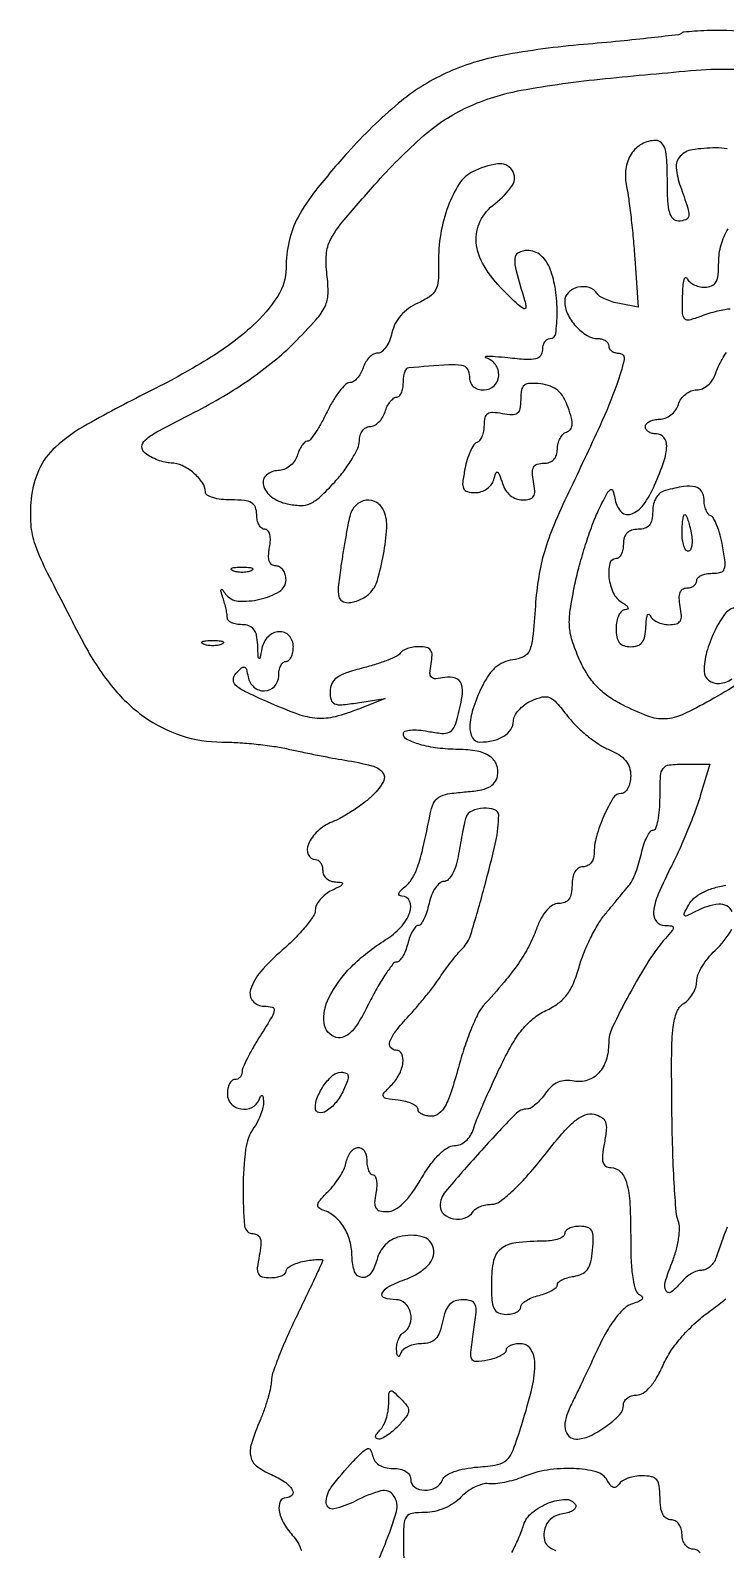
# Model space of a CAD drawing. Extents: x 0 to 525, y 1 to 407.
# Drawn here: x 0.1 to 94.9, y 199.9 to 407 of the extents above; entities that cross this region are included whole.
import ezdxf

# ---------------------------------------------------------------- set-up
doc = ezdxf.new("R2010")
doc.units = 0

msp = doc.modelspace()

# ---------------------------------------------------------------- linework, layer by layer
for points in [[(100.330912, 406.346526, 0.054715), (94.377217, 407, 0.007566), (92.414322, 406.970296, 0.011144), (90.692578, 406.879735, 0.006631), (89.263677, 406.753525, 0.170436), (88.916667, 406.590588, -0.166346), (88.531711, 406.406083, -0.001133), (84.827803, 405.978237, -0.004254), (80.564032, 405.532215, -0.002688), (75.582237, 405.080906, 0.024436), (64.523482, 403.591996, 0.061659), (56.792291, 401.150763, 0.067865), (50.329637, 397.058002, 0.0349), (43.43691, 390.376547, 0.013795), (39.080109, 385.241623, 0.046306), (36.652773, 381.564603, 0.066179), (35.418656, 378.27348, 0.056708), (35, 374.594037, -0.144705), (33.867767, 370.763741, -0.064548), (30.431929, 366.715454, -0.046598), (24.770288, 362.45592, -0.021603), (16.724549, 357.969433, 0.010366), (7.927526, 353.319939, 0.056821), (3.562274, 350.2005, 0.103512), (1.301669, 347.103439, 0.082296), (0.235011, 343.094003, 0.041579), (0.191631, 339.673695, 0.06997), (0.789438, 336.870913, 0.030467), (2.448847, 333.060963, 0.002561), (7.375725, 323.523086, 0.048243), (11.179444, 317.696309, 0.068761), (15.658103, 313.45031, 0.076379), (20.723879, 310.883635, 0.079292), (26.260842, 310, -0.015835), (28.424297, 309.931466, -0.010252), (30.92028, 309.721716, -0.010309), (33.352759, 309.416166, -0.019162), (35.30718, 309.052652, 0.00415), (37.167586, 308.648501, 0.0028), (39.296484, 308.216923, 0.002821), (41.360047, 307.822687, 0.005606), (43, 307.537938, -0.020431), (46.707644, 306.780331, -0.160944), (48.173903, 305.857855, -0.312213), (48.279059, 304.621246, -0.067016), (46.896126, 302.818036, -0.031529), (45.743712, 301.807947, -0.018456), (44.249175, 300.741587, -0.018412), (42.66881, 299.781327, -0.029623), (41.25, 299.096044, 0.089745), (39.323831, 297.862148, 0.101919), (38.053554, 296.078731, 0.200312), (38.024711, 294.664224, 0.308184), (39, 294, -0.148195), (39.381354, 293.884432, -0.098894), (39.70625, 293.559375, -0.082425), (39.925306, 293.073457, -0.064853), (40, 292.5, 0.114527), (40.134034, 291.92251, 0.096341), (40.514063, 291.420744, 0.089774), (41.081642, 291.07164, 0.083621), (41.75, 290.93232, -0.025928), (42.584191, 290.856619, -0.494729), (42.694246, 290.659685, -0.171268), (42.426756, 290.371677, -0.008425), (41.25, 289.779505, 0.052633), (40.38841, 289.245862, 0.052589), (39.656961, 288.543956, 0.057577), (39.155274, 287.787983, 0.116117), (38.986464, 287.097186, -0.148134), (38.72271, 286.252339, -0.022894), (37.659006, 284.831144, -0.02385), (36.205341, 283.226215, -0.018711), (34.486464, 281.625859, 0.034762), (31.561705, 278.722154, 0.101803), (30.165634, 276.264566, 0.260249), (30.473157, 274.711677, 0.219971), (32.012545, 274, -0.060566), (33.10095, 273.867675, -0.380346), (33.392364, 273.443475, -0.10474), (33.094525, 272.584285, -0.005173), (31.512545, 270.019872, 0.010665), (30.550367, 268.421133, 0.013697), (29.73806, 266.909319, 0.011539), (29.12836, 265.622841, 0.10526), (29, 265.019872, -0.097046), (28.923731, 264.63062, -0.097454), (28.70625, 264.299587, -0.0984), (28.381609, 264.077932, -0.101067), (28, 264, 0.191087), (27.618118, 263.848523, 0.088204), (27.29375, 263.4125, 0.068025), (27.073693, 262.765418, 0.048028), (27, 262, 0.193861), (27.523, 260.701792, 0.159749), (28.851396, 259.996597, 0.156308), (30.361533, 260.20771, 0.186691), (31.337719, 261.25, -0.025147), (31.572916, 261.75772, -0.402525), (31.736762, 261.81226, -0.257693), (31.864849, 261.633737, -0.01658), (31.921053, 260.972506, -0.070782), (31.855864, 260.247634, -0.030325), (31.575665, 259.31429, -0.02925), (31.151276, 258.339892, -0.034089), (30.634401, 257.472506, 0.120885), (29.495987, 254.492858, 0.029318), (29.147201, 249.193978, 0.024147), (29.358185, 244.072797, 0.388248), (30.531518, 243, -0.148429), (31.147354, 242.813066, -0.180689), (31.497196, 242.327013, -0.09295), (31.569101, 241.440994, -0.023256), (31.35, 240, 0.02102), (31.089004, 238.333623, 0.14695), (31.233554, 237.532353, 0.223568), (31.759587, 237.123588, 0.055231), (32.875, 237, 0.039677), (33.688677, 237.06467, 0.05891), (34.375781, 237.259505, 0.077476), (34.843402, 237.545329, 0.220345), (35, 237.883423, -0.21734), (35.170003, 238.256048, -0.054081), (35.734375, 238.647725, -0.045349), (36.542685, 238.997121, -0.032131), (37.5, 239.244751, -0.012149), (38.458708, 239.403981, -0.02079), (39.265625, 239.483897, -0.016565), (39.889879, 239.498892, -0.411548), (40, 239.387762, -0.108575), (39.9455, 239.139741, -0.000667), (38.971875, 237.038675, -0.002701), (37.841616, 234.642044, -0.001713), (36.5, 231.861146, 0.008627), (35.159695, 228.981908, 0.010977), (34.028125, 226.27892, 0.009091), (33.176564, 223.991153, 0.08474), (33, 222.956836, -0.05402), (32.903188, 222.063372, -0.014953), (32.559375, 220.692757, -0.014917), (32.074179, 219.154327, -0.01511), (31.5, 217.654243, 0.020779), (30.285331, 214.369813, 0.128253), (30.182593, 212.586979, 0.186792), (30.982259, 211.330774, 0.054522), (33, 210.160294, -0.041839), (34.813959, 209.168504, -0.106043), (35.860207, 208.101386, -0.330978), (35.805038, 207.367506, -0.21746), (35, 207, 0.297289), (34.219909, 206.491207, 0.146495), (34.067111, 205.265311, 0.085345), (34.663802, 203.563331, 0.060712), (35.855029, 201.925233, -0.054697), (36.599529, 200.926835, -0.057705), (37.094005, 199.808082, -0.059194)], [(95.145329, 390.859442, 0.042667), (93.589485, 390.984687, 0.038389), (90.383118, 390.722155, 0.16928), (88.738205, 389.836699, 0.212204), (88.211127, 388.264093, 0.063125), (88.779361, 385.733622, -0.007753), (89.758513, 382.888632, -0.094003), (89.905896, 381.748077, -0.28886), (89.512334, 381.198382, -0.097059), (88.5, 381, -0.211442), (87.784456, 381.316753, -0.118311), (87.318182, 382.166667, -0.054498), (87.066617, 383.752068, -0.01212), (87, 386.5, 0.011674), (86.934259, 389.315378, 0.057966), (86.678571, 390.875, 0.131183), (86.190367, 391.690974, 0.195107), (85.428571, 392, 0.12643), (83.510816, 391.507199, 0.126333), (82.067575, 390.150805, 0.11115), (81.336896, 388.109152, 0.082246), (81.43751, 385.705357, -0.017593), (81.725712, 384.034153, -0.005433), (82.04354, 381.499123, -0.005426), (82.33763, 378.654159, -0.005936), (82.560226, 375.887402), (83.013289, 369.274803), (80.491867, 369.756804, -0.027128), (79.486748, 370.006105, -0.030229), (78.551242, 370.355892, -0.031639), (77.800969, 370.747928, -0.118668), (77.426205, 371.119402, 0.184003), (76.347564, 371.944999, 0.131204), (74.811915, 371.988675, 0.136578), (73.501904, 371.266262, 0.201503), (73, 370.071429, 0.11259), (73.386613, 368.376283, 0.071402), (74.520407, 366.686702, 0.073194), (76.043398, 365.426967, 0.137086), (77.571429, 365, -0.068255), (78.117465, 364.925111, -0.084734), (78.580357, 364.70625, -0.099788), (78.889883, 364.381339, -0.141492), (79, 364, 0.140106), (79.108995, 363.618662, 0.09994), (79.415354, 363.29375, 0.08521), (79.873538, 363.07493, 0.068994), (80.413971, 363, -0.479729), (81.097017, 362.148737, -0.032356), (80.098238, 358.71536, -0.020487), (77.817386, 353.146744, -0.004884), (73.557072, 344.085093, 0.012818), (71.507597, 339.539938, 0.028015), (70.226899, 335.941937, 0.031782), (69.453276, 332.521035, 0.022106), (69, 328.585093, -0.006759), (68.629599, 324.184448, -0.074798), (68.199299, 322.476526, -0.183371), (67.39697, 321.630402, -0.083581), (65.910944, 321.199108, 0.075074), (64.636503, 320.852476, 0.078164), (63.540729, 320.147891, 0.06527), (62.568994, 319.024165, 0.03443), (61.660944, 317.415181, 0.032028), (60.484033, 314.476561, 0.071164), (60.065559, 312.107134, 0.132168), (60.419196, 310.597409, 0.276191), (61.418213, 310, 0.056099), (63.228778, 310.203782, 0.083351), (64.701049, 310.809787, 0.10507), (65.659952, 311.732499, 0.148709), (66.007802, 312.856989, -0.122775), (66.188957, 313.569197, -0.057974), (66.735259, 314.352132, -0.05239), (67.532652, 315.08179, -0.050593), (68.473296, 315.639631, -0.049244), (69.930598, 316.148223, -0.161522), (70.933585, 316.064878, -0.111663), (71.905781, 315.362582, -0.017801), (73.404616, 313.536167, 0.034275), (74.575472, 312.201544, 0.024577), (76.050749, 310.873299, 0.024959), (77.588381, 309.742861, 0.047872), (78.939122, 309.025216, -0.038488), (80.361021, 308.303591, -0.081661), (81.295049, 307.501526, -0.098173), (81.819164, 306.548006, -0.076868), (82, 305.37868, -0.052649), (81.903904, 304.468604, -0.072496), (81.618386, 303.698737, -0.092397), (81.196669, 303.181641, -0.177421), (80.700888, 303, 0.261015), (79.631683, 302.401037, 0.032769), (78.350393, 299.963804, 0.037186), (77.33145, 297.12092, 0.067557), (77, 294.679002, -0.088108), (76.886149, 294.037931, -0.094688), (76.559375, 293.493207, -0.100037), (76.072229, 293.12881, -0.11116), (75.5, 293, 0.140575), (74.88002, 292.822179, 0.118484), (74.4, 292.333333, 0.088208), (74.09863, 291.543379, 0.04716), (74, 290.5, -0.045356), (73.896802, 289.364695, -0.111076), (73.570089, 288.597394, -0.14206), (73.00707, 288.156108, -0.095928), (72.200888, 288, 0.134983), (71.356874, 287.767916, 0.078458), (70.543002, 287.091694, 0.059968), (69.793178, 285.99832, 0.033602), (69.143637, 284.520675, -0.034452), (68.098506, 282.154025, -0.03006), (66.695023, 279.838118, -0.02373), (64.726053, 277.260854, -0.010544), (61.902263, 274.04728, 0.074164), (61.173144, 272.967587, 0.015314), (60.244911, 270.862358, 0.015786), (59.310506, 268.326811, 0.01429), (58.503843, 265.652263, -0.011372), (57.516539, 262.308342, -0.048101), (56.692514, 260.391316, -0.093034), (55.84714, 259.362074, -0.176199), (54.851579, 259, -0.048448), (54.142982, 259.068822, -0.068448), (53.543901, 259.274238, -0.088632), (53.140363, 259.577087, -0.189777), (53, 259.933578, 0.230105), (52.814903, 260.314482, 0.057826), (52.209974, 260.685866, 0.047169), (51.340536, 260.994207, 0.032367), (50.310548, 261.183578, -0.01141), (48.658761, 261.416238, -0.240321), (48.27047, 261.702001, -0.305627), (48.326178, 262.132901, -0.016711), (49.310548, 263.178571, 0.073616), (50.406335, 264.645236, 0.088394), (50.944732, 266.278848, 0.141846), (50.772991, 267.499502, 0.295476), (50, 268, -0.241412), (49.268739, 268.374921, -0.250373), (49.161705, 269.177277, -0.078695), (49.96645, 270.598877, -0.018544), (51.75, 272.677025, 0.009734), (52.912734, 273.984486, 0.007476), (54.132812, 275.455388, 0.007567), (55.232918, 276.865937, 0.017774), (56, 277.959515, -0.013348), (56.689646, 278.961442, -0.00909), (57.524441, 280.064779, -0.009165), (58.36933, 281.100592, -0.018163), (59.083204, 281.884176, 0.120903), (60.202256, 283.774264, 0.007324), (62.030608, 290.149903, 0.010536), (63.603661, 296.480327, 0.055679), (64, 300.028421, 0.324547), (63.452722, 300.782755, 0.094769), (61.944566, 300.974616, 0.082517), (60.324401, 300.600222, 0.222595), (59.546528, 299.75, 0.021375), (59.357476, 299.039896, 0.004345), (59.087522, 297.765625, 0.004573), (58.799868, 296.27735, 0.004273), (58.5326, 294.75, -0.030045), (58.187644, 293.241163, -0.051246), (57.699815, 292.044998, -0.06782), (57.130224, 291.255643, -0.20539), (56.534142, 291, 0.181084), (55.959474, 290.784817, 0.064686), (55.36933, 290.11875, 0.053725), (54.853498, 289.148147, 0.041259), (54.5, 288, -0.024263), (54.188468, 286.850787, -0.03568), (53.796079, 285.88125, -0.039028), (53.384319, 285.184751, -0.244416), (53.028953, 285, 0.219256), (52.674403, 284.836674, 0.046275), (52.271065, 284.265625, 0.040458), (51.888994, 283.457399, 0.028712), (51.589356, 282.5, -0.032014), (51.282825, 281.542774, -0.044024), (50.880383, 280.734375, -0.051502), (50.447899, 280.168778, -0.206636), (50.056944, 280, 0.234364), (49.579991, 279.763446, 0.014072), (48.619228, 278.422831, 0.01871), (47.540728, 276.688226, 0.012535), (46.433376, 274.630916, -0.01379), (44.985991, 271.957976, -0.057324), (43.895111, 270.487882, -0.110089), (42.904616, 269.812303, -0.160115), (41.85738, 269.747547, -0.313239), (40.195215, 271.689582, -0.142752), (40.833334, 275.141393, -0.081032), (43.907693, 279.374837, -0.056915), (48.542224, 283.026096, 0.068485), (50.618319, 284.740729, 0.095555), (51.880591, 286.784948, 0.191967), (51.855269, 288.30331, 0.302447), (50.80887, 289, -0.145549), (50.463764, 289.102634, -0.334386), (50.376776, 289.342975, -0.122961), (50.612365, 289.733492, -0.028132), (51.19298, 290.25, 0.088711), (52.175363, 291.363199, 0.052588), (52.933249, 292.968815, 0.028445), (53.669073, 295.536799, 0.005691), (54.666417, 300.197673, -0.055124), (55.132811, 301.655882, -0.146315), (55.838861, 302.476885, -0.10405), (57.042474, 302.93352, -0.020574), (59.347193, 303.197673, 0.022144), (61.377359, 303.436818, 0.0728), (62.660392, 303.8434, 0.11635), (63.433214, 304.473331, 0.117436), (63.839766, 305.380173, 0.137167), (63.710245, 306.900647, 0.155654), (62.808733, 308.046912, 0.10467), (61.068089, 308.756203, 0.042202), (58.5, 308.998342, -0.027062), (55.659542, 309.179713, -0.040767), (53.22914, 309.670775, -0.048115), (51.490981, 310.359, -0.281509), (51, 311.161944, -0.323719), (51.228205, 311.477481, -0.057571), (51.985058, 311.633652, -0.043341), (53.069609, 311.635651, -0.02517), (54.361081, 311.460084, 0.021741), (56.258957, 311.188814, 0.126314), (57.249963, 311.34143, 0.176077), (57.872773, 311.924763, 0.052027), (58.347426, 313.164771, 0.02256), (59.014189, 316.196196, 0.115776), (58.913126, 317.903206, 0.248656), (58.127019, 318.702485, 0.124427), (56.671446, 318.788023, -0.031294), (55.412111, 318.628099, -0.215534), (54.842892, 318.842892, -0.215534), (54.628099, 319.412111, -0.031294), (54.788023, 320.671446, 0.039201), (54.918154, 321.844076, 0.160817), (54.718503, 322.521158, 0.187157), (54.178647, 322.886636, 0.05633), (53.175594, 323, 0.039102), (52.34826, 322.9352, 0.042286), (51.563224, 322.74238, 0.046404), (50.927776, 322.460041, 0.127272), (50.576015, 322.122995, -0.144088), (50.126757, 321.720124, -0.01647), (48.866346, 321.169501, -0.0188), (47.286458, 320.608251, -0.014269), (45.516998, 320.108597, 0.018851), (43.225582, 319.43883, 0.074973), (41.924139, 318.774898, 0.127487), (41.24418, 317.960688, 0.110998), (41, 316.874311, 0.068075), (41.152799, 315.757232, 0.232799), (41.627748, 315.225798, 0.120801), (42.589514, 315.086753, 0.014254), (44.75, 315.359028), (48.5, 315.940638), (45, 314.546397, -0.030036), (41.687474, 313.452211, -0.083391), (39.253808, 313.226248, -0.069376), (36.630274, 313.791865, -0.01638), (32.464236, 315.473397, -0.008868), (29.40492, 316.891763, -0.071942), (28.12914, 317.756159, -0.228587), (27.820626, 318.523642, -0.17095), (28.185723, 319.373248, -0.022385), (28.934754, 320.116527, -0.260356), (29.322529, 320.20625, -0.263562), (29.599003, 319.923043, -0.022835), (29.819551, 318.899851, 0.174477), (30.60452, 317.503449, 0.186405), (32.075494, 316.97544, 0.200719), (33.439195, 317.584636, 0.190894), (34, 319, -0.048028), (34.073693, 319.765418, -0.068025), (34.29375, 320.4125, -0.088204), (34.618118, 320.848523, -0.191087), (35, 321, 0.191087), (35.381882, 321.151477, 0.088204), (35.70625, 321.5875, 0.068025), (35.926307, 322.234582, 0.048028), (36, 323, 0.185739), (35.427422, 324.488173, 0.227392), (34.063255, 325.047373, 0.186534), (32.548328, 324.358124, 0.147227), (31.705733, 322.75, -0.00362), (31.441828, 321.431321, -0.574721), (31.325405, 321.392379, -0.200802), (31.224735, 321.598669, -0.002047), (31.136182, 323.25, 0.039109), (30.967472, 324.564381, 0.11414), (30.586048, 325.389227, 0.146811), (29.948261, 325.843422, 0.082006), (29, 326, -0.043961), (28.234387, 326.067444, -0.063754), (27.5875, 326.269725, -0.083526), (27.149844, 326.56726, -0.20455), (27, 326.918213, 0.040937), (26.961096, 327.392584, 0.012298), (26.825415, 328.104788, 0.012238), (26.63318, 328.899546, 0.012987), (26.405668, 329.668213, -0.00668), (26.126578, 330.569223, -0.227449), (26.161342, 330.784272, -0.503566), (26.299789, 330.788461, -0.011514), (26.759623, 330.177289, 0.224016), (28.483, 329.217723, 0.074592), (31.436928, 329.459355, 0.077158), (34.108746, 330.540596, 0.263947), (35, 332.111291, 0.07038), (34.89789, 332.833113, 0.08608), (34.60011, 333.445192, 0.100187), (34.157799, 333.854412, 0.13757), (33.638672, 334, -0.150112), (33.082006, 334.170978, -0.160129), (32.734464, 334.621346, -0.097718), (32.622182, 335.391041, -0.034745), (32.755249, 336.5, 0.037491), (32.869548, 337.498847, 0.072403), (32.784949, 338.297256, 0.112088), (32.522036, 338.810555, 0.222095), (32.116577, 339, -0.174075), (31.690513, 339.15297, -0.093324), (31.327995, 339.5875, -0.07361), (31.082676, 340.234865, -0.05387), (31, 341, 0.087745), (30.822713, 342.002462, 0.177212), (30.3125, 342.607143, 0.10769), (29.32428, 342.917816, 0.022514), (27.5, 343, -0.028993), (26.159021, 343.077823, -0.045312), (25.028125, 343.314732, -0.056917), (24.237924, 343.658908, -0.267711), (24, 344.071429, 0.151087), (23.605939, 345.34575, 0.067234), (22.415986, 346.664573, 0.065035), (20.850515, 347.673667, 0.106707), (19.321429, 348.031803, -0.055348), (18.499812, 348.137583, -0.030557), (17.531461, 348.436831, -0.030086), (16.575351, 348.864915, -0.042163), (15.785674, 349.365961, -0.235444), (15.34726, 350.253836, -0.222286), (15.780042, 351.170111, -0.050898), (17.649444, 352.422763, -0.004846), (22.534418, 354.959488, 0.01709), (26.412751, 357.095617, 0.01761), (30.096596, 359.471628, 0.01855), (33.384293, 361.945892, 0.027261), (36.062363, 364.37533, 0.010018), (39.127944, 367.603985, 0.072521), (40.324575, 369.37325, 0.109285), (40.733306, 371.101941, 0.035482), (40.584241, 373.739123, -0.048825), (40.502652, 376.473781, -0.105556), (41.07753, 378.487541, -0.053197), (42.676821, 380.851985, -0.005534), (47.065151, 385.936203, -0.031288), (53.787696, 392.654828, -0.072787), (59.742258, 396.532555, -0.063656), (67.044269, 398.82958, -0.019597), (78.5, 400.425761, -0.00337), (90.93369, 401.579349, -0.031454), (96.313512, 401.702504, -0.063602)], [(95.5651, 369, 0.044859), (94.840639, 368.934871, 0.014958), (93.798203, 368.713521, 0.014753), (92.652432, 368.398084, 0.016294), (91.5651, 368.024751, -0.026013), (89.982674, 367.515575, -0.28081), (89.365153, 367.698659, -0.180142), (89.080057, 368.41538, -0.01083), (89.078947, 370.774751, -0.013051), (89.142982, 372.127855, -0.039534), (89.282867, 373.038521, -0.186475), (89.467719, 373.308626, -0.479727), (89.662281, 373.25, 0.113869), (89.996792, 372.771682, 0.064373), (90.581524, 372.367188, 0.059088), (91.312853, 372.09311, 0.060204), (92.083333, 372, 0.095873), (93.02511, 372.182256, 0.171329), (93.610243, 372.697205, 0.104039), (93.916799, 373.679807, 0.023775), (94, 375.428571, -0.069224), (94.326182, 377.77326, -0.069669), (95.279804, 379.934352, -0.08064)], [(100.815331, 320.490434, -0.011326), (92.82193, 315.675444, -0.021928), (89.095835, 313.756104, -0.095441), (86.695874, 313.164965, -0.103212), (84.344175, 313.531214, -0.027895), (80.875934, 315.063294, -0.036304), (78.905284, 316.256165, -0.049532), (77.339769, 317.617862, -0.049375), (76.069057, 319.264447, -0.035758), (74.983834, 321.313294, -0.025414), (74.012817, 323.855929, -0.064193), (73.647739, 325.798453, -0.053039), (73.753403, 327.979204, -0.013177), (74.396799, 331.5, -0.014486), (75.019799, 334.089849, -0.010757), (75.851522, 336.9125, -0.010893), (76.752423, 339.543976, -0.02404), (77.578737, 341.5, -0.006127), (78.700215, 343.763382, -0.109303), (79.21469, 344.386699, -0.51346), (79.568172, 344.282874, -0.048867), (79.819551, 343.25, 0.142497), (80.622803, 341.471242, 0.302686), (82.012249, 341.078157, 0.158604), (83.729762, 342.321819, 0.055222), (85.2641, 345.00686, 0.018748), (86.529521, 348.256578, 0.07517), (86.91832, 350.348288, 0.181746), (86.5243, 351.514407, 0.225033), (85.5, 352, -0.064853), (84.926543, 352.074694, -0.082425), (84.440625, 352.29375, -0.098894), (84.115568, 352.618646, -0.148195), (84, 353, -0.185742), (84.146891, 353.381774, -0.089917), (84.567705, 353.70625, -0.069758), (85.193065, 353.926202, -0.04977), (85.932612, 354, 0.094537), (86.718828, 354.149993, 0.071315), (87.483985, 354.5875, 0.069591), (88.112489, 355.235622, 0.081113), (88.5, 356, -0.078429), (88.882412, 356.764401, -0.069022), (89.49622, 357.4125, -0.071471), (90.239535, 357.850061, -0.097644), (91, 358, 0.104424), (91.773183, 358.163258, 0.073532), (92.527071, 358.639052, 0.068781), (93.156162, 359.351043, 0.069859), (93.564544, 360.20336, -0.032051), (93.93209, 361.147025, -0.022315), (94.460308, 362.161354, -0.022588), (95.057169, 363.092733, -0.042607)], [(96.17529, 328.335588, 0.174115), (94.810568, 327.400824, 0.044044), (93.412211, 325.054405, 0.04424), (92.352052, 322.246252, 0.068247), (92, 319.679002, 0.235889), (92.623992, 318.429962, 0.179961), (94.111036, 317.989337, 0.144891), (95.775074, 318.607765, 0.169448)], [(47.262194, 197.586932, -0.006109), (48.5, 200.654243, 0.031083), (50.04598, 205.114801, 0.222283), (49.678687, 207.30749, 0.319869), (47.952051, 207.934255, 0.051951), (44.436007, 206.551178, -0.063761), (41.530757, 205.486632, -0.465869), (40.497367, 206.269071, -0.17701), (41.165261, 208.431206, -0.026335), (44.160657, 211.968369, -0.010573), (45.496605, 213.32842, -0.125118), (46.132081, 213.695864, -0.356439), (46.538261, 213.51957, -0.071685), (46.815721, 212.718369, 0.109203), (47.12194, 212.009552, 0.097355), (47.709039, 211.461122, 0.083261), (48.545776, 211.11608, 0.056305), (49.573324, 211, -0.049897), (50.576194, 210.899671, -0.088788), (51.345554, 210.595468, -0.116704), (51.825759, 210.114683, -0.138994), (52, 209.5, 0.246713), (52.543012, 208.466489, 0.148426), (53.894802, 208.03561, 0.126305), (55.423569, 208.405536, 0.180858), (56.338541, 209.439841, -0.163523), (56.841706, 210.048765, -0.052103), (57.913873, 210.569229, -0.042458), (59.387939, 210.966022, -0.026418), (61.165414, 211.189841, 0.025681), (63.855499, 211.524546, 0.149791), (65.111575, 212.166555, 0.113107), (65.968611, 213.487132, 0.011869), (67.158791, 217, 0.016841), (68.564225, 222.093014, 0.062584), (68.930814, 225.394945, 0.141135), (68.364899, 227.258313, 0.254151), (67, 228, 0.042239), (66.234305, 227.9352, 0.06185), (65.5875, 227.740495, 0.081239), (65.14896, 227.45439, 0.21069), (65, 227.116577, -0.219415), (64.82798, 226.743452, -0.053218), (64.253384, 226.349935, -0.044759), (63.431629, 225.997945, -0.031599), (62.458328, 225.747283, -0.036255), (60.920231, 225.567427, -0.2991), (60.344154, 225.910661, -0.143299), (60.193437, 226.801821, -0.007932), (60.571871, 229.630706, 0.010481), (60.908061, 232.245126, 0.10898), (60.789616, 233.315817, 0.243696), (60.252886, 233.831541, 0.071966), (59.088544, 234, 0.082831), (58.05311, 233.827283, 0.125746), (57.294043, 233.329153, 0.098504), (56.747915, 232.425251, 0.037448), (56.35, 231, -0.036998), (55.942554, 229.535524, -0.105816), (55.387573, 228.642727, -0.130617), (54.593606, 228.16245, -0.071184), (53.458333, 228, 0.050623), (52.544344, 227.907225, 0.054576), (51.69168, 227.632813, 0.06131), (51.022178, 227.228874, 0.131228), (50.662281, 226.75, -0.043159), (50.445828, 226.323664, -0.441201), (50.272383, 226.291436, -0.202031), (50.136518, 226.526115, -0.019863), (50.078947, 227.190983, -0.055139), (50.123, 227.883646, -0.051513), (50.316941, 228.566787, -0.055294), (50.622719, 229.140022, -0.104558), (51, 229.5, 0.172127), (51.903824, 230.626156, 0.139409), (51.994745, 232.182221, 0.14748), (51.25932, 233.492312, 0.193987), (50, 234, -0.075894), (48.40991, 234.242754, -0.467817), (48.133797, 234.909424, -0.159844), (49.097371, 235.846217, -0.026838), (51.5, 236.86384, 0.106694), (54.356185, 238.652771, 0.249739), (55.10002, 240.981385, 0.295882), (53.585929, 242.588426, 0.122032), (50.458394, 242.578914, 0.070156), (49.421253, 242.15745, 0.066663), (48.520864, 241.459811, 0.06615), (47.830088, 240.544247, 0.067188), (47.406822, 239.48477, -0.08556), (46.569881, 237.593427, -0.276309), (45.378426, 237.026216, -0.287986), (44.357669, 237.81133, -0.088821), (44, 239.80887, 0.06518), (43.717688, 241.965301, 0.073128), (42.890942, 243.886649, 0.079775), (41.624957, 245.354905, 0.103099), (40.0625, 246.197466, -0.109526), (39.478833, 246.521854, -0.282361), (39.344286, 246.96471, -0.116107), (39.689535, 247.617291, -0.016902), (40.721687, 248.721687, 0.029593), (41.549297, 249.653525, 0.025803), (42.302586, 250.718869, 0.026654), (42.883105, 251.755297, 0.066544), (43.159187, 252.576321, -0.09656), (43.758603, 254.059733, -0.207305), (44.766848, 254.728162, -0.306527), (45.640234, 254.339959, -0.140329), (46, 253.083333, 0.039451), (46.063041, 252.2856, 0.058645), (46.253015, 251.611979, 0.077124), (46.531663, 251.153366, 0.221225), (46.861328, 251, -0.285831), (47.156008, 250.816555, -0.076393), (47.329256, 250.265625, -0.053628), (47.365641, 249.458177, -0.031701), (47.244751, 248.5, 0.032947), (47.085841, 247.214717, 0.153771), (47.266805, 246.500067, 0.197363), (47.791294, 246.119322, 0.059621), (48.788401, 246, 0.131685), (49.834054, 246.280253, 0.061162), (50.964906, 247.132634, 0.045633), (52.170535, 248.530975, 0.022562), (53.447132, 250.5, -0.023512), (54.676047, 252.387615, -0.041107), (55.886205, 253.806158, -0.051709), (57.012498, 254.715107, -0.144923), (57.974766, 255, 0.101947), (58.770257, 255.1639, 0.077957), (59.523859, 255.638457, 0.072203), (60.14473, 256.362176, 0.067195), (60.552669, 257.25, -0.023032), (60.996052, 258.493216, -0.00468), (61.903036, 260.650487, -0.004925), (63.006742, 263.140678, -0.004598), (64.184314, 265.66655, -0.017782), (65.762012, 268.689617, -0.040722), (67.207713, 270.812055, -0.052591), (68.707541, 272.314736, -0.05962), (70.429532, 273.399537, 0.045768), (72.107061, 274.392682, 0.073451), (73.295657, 275.551347, 0.065438), (74.185518, 277.102569, 0.029293), (74.952607, 279.330728, -0.027857), (75.594922, 281.214002, -0.019309), (76.518634, 283.265874, -0.019528), (77.562447, 285.173532, -0.037469), (78.567684, 286.597741, -0.000187), (79.550125, 287.788341, -0.000193), (80.523202, 288.965774, -0.000186), (81.367145, 289.985381, -0.000825), (81.864354, 290.583616, 0.06576), (82.258454, 291.207006, 0.018139), (82.706845, 292.279045, 0.017995), (83.130807, 293.541925, 0.017927), (83.463456, 294.833616, -0.026068), (83.796937, 296.046449, -0.03788), (84.225031, 297.069875, -0.042499), (84.679255, 297.799473, -0.236519), (85.079455, 298, 0.31998), (85.438038, 298.255655, 0.03258), (85.72959, 299.321875, 0.031193), (85.933518, 300.775129, 0.019264), (86, 302.5, -0.012021), (86.069743, 305.400501, -0.150948), (86.439007, 306.419325, -0.207936), (87.273504, 306.889861, -0.025853), (89.402132, 307), (92.804264, 307), (91.495279, 302.650573, -0.016572), (90.80997, 300.619879, -0.00809), (89.809071, 298.075575, -0.008016), (88.681766, 295.460465, -0.011498), (87.593147, 293.183817, 0.015843), (85.766531, 289.276913, 0.073009), (85.126328, 286.869336, 0.198164), (85.498673, 285.560289, 0.229512), (86.654988, 285, -0.027346), (87.580177, 284.949361, -0.366248), (87.797362, 284.720527, -0.188353), (87.665253, 284.315386, -0.00972), (86.755082, 283.25, 0.041595), (84.486579, 280.223991, 0.015863), (81.827989, 275.670062, 0.012156), (79.490696, 271.095882, 0.11249), (79, 268.942425, -0.075308), (78.653568, 266.655359, -0.110332), (77.645232, 264.896057, -0.129201), (76.119967, 263.910638, -0.127054), (74.297039, 263.794047, 0.060214), (73.111021, 263.875536, 0.087734), (72.092216, 263.640531, 0.08546), (71.197003, 263.063911, 0.054316), (70.377862, 262.129086, -0.026846), (69.739181, 261.314079, -0.032446), (69.053487, 260.625419, -0.034233), (68.415916, 260.136447, -0.147509), (67.963475, 260, 0.204098), (66.230543, 259.261876, 0.0079), (61.384308, 254.056293, 0.008617), (56.743568, 248.728979, 0.174692), (56.013318, 246.75, 0.22173), (56.521461, 245.638473, 0.13582), (57.852522, 245.018947, 0.122779), (59.41781, 245.142399, 0.175309), (60.5, 246, -0.110697), (60.874935, 246.383527, -0.050406), (61.501695, 246.70625, -0.046492), (62.260289, 246.925916, -0.047271), (63.042147, 247, 0.159254), (64.128577, 247.355041, 0.028083), (65.808642, 248.735633, 0.025637), (67.796147, 250.7628, 0.014549), (69.99782, 253.402539, -0.010225), (72.619316, 256.601458, -0.042057), (74.399218, 258.361427, -0.07735), (75.791115, 259.198254, -0.162071), (77.037027, 259.280066, -0.072816), (78.047804, 258.851341, -0.173134), (78.554875, 258.226083, -0.110234), (78.675699, 257.215106, -0.021206), (78.411046, 255.377527, 0.018525), (78.156109, 253.672263, 0.091163), (78.224312, 252.706009, 0.192499), (78.59848, 252.195661, 0.140365), (79.28172, 252, -0.205846), (80.594447, 251.435646, -0.123954), (81.438395, 249.93429, -0.055069), (81.884536, 247.087038, -0.011351), (82, 242.001546, 0.012144), (82.07367, 238.9687, 0.029975), (82.314596, 236.756975, 0.038835), (82.694231, 235.245432, 0.217219), (83.25, 234.650635, -0.149814), (83.568475, 234.388358, -0.329131), (83.553117, 234.090277, -0.120049), (83.124971, 233.768542, -0.027521), (82.268905, 233.455614, 0.112013), (81.148846, 232.81651, 0.043961), (79.941151, 231.49735, 0.035333), (78.690099, 229.5995, 0.019816), (77.431999, 227.138312, -0.00146), (76.367398, 224.852345, -0.001611), (75.323423, 222.646178, -0.001496), (74.41999, 220.767297, -0.00823), (73.913094, 219.763569, 0.050891), (73.178578, 217.937396, 0.103007), (73.062321, 216.399095, 0.167648), (73.560572, 215.39864, 0.196607), (74.535183, 215, 0.109388), (76.391425, 215.411019, 0.046071), (78.611144, 216.705322, 0.044933), (80.465625, 218.298582, 0.195228), (81, 219.61501, -0.129614), (81.139256, 220.143184, -0.100691), (81.530968, 220.593159, -0.088784), (82.116931, 220.895765, -0.07504), (82.807552, 221, 0.146378), (83.6915, 221.264448, 0.06642), (84.612991, 222.062975, 0.050209), (85.533922, 223.342678, 0.026993), (86.414548, 225.078532, -0.0448), (87.494485, 227.031823, -0.03196), (89.024576, 229.009478, -0.02984), (90.92226, 230.919907, -0.02653), (93.106996, 232.672337, 0.016229), (94.981082, 234.113185, 0.022245)], [(95.849608, 286.887726, 0.313408), (94.022954, 287.894592, 0.097241), (90.858565, 286.924306, -0.008753), (89.644713, 286.301757, -0.315277), (89.349554, 286.347708, -0.32601), (89.298316, 286.637097, -0.009087), (89.91127, 287.834206, -0.095888), (90.620297, 288.706369, -0.053487), (91.761542, 289.470732, -0.045879), (93.24506, 290.083275, -0.033141), (94.986964, 290.497798, 0.020765)], [(95.151735, 243.897267, 0.012523), (93.648097, 239.75, -0.067262), (93.31905, 239.080987, -0.064872), (92.820833, 238.514062, -0.069938), (92.236192, 238.13052, -0.110687), (91.65383, 238, 0.08512), (91.024018, 237.891999, 0.043726), (90.293079, 237.559375, 0.041783), (89.580433, 237.073948, 0.049186), (89, 236.5, -0.046057), (87.563138, 235.061342, -0.470408), (86.839278, 235.197118, -0.201273), (86.709099, 236.389449, -0.023034), (87.615865, 238.99797, 0.027254), (88.182628, 240.673838, 0.030246), (88.540709, 242.34444, 0.032152), (88.666774, 243.800024, 0.104194), (88.488856, 244.74797, -0.07963), (88.195072, 245.979129, -0.004455), (87.933091, 249.918379, -0.006769), (87.72573, 254.632611, -0.004901), (87.617336, 259.889065, -0.003539), (87.588557, 267.583571, -0.026987), (87.795808, 271.196635, -0.063446), (88.288634, 273.228241, -0.163392), (89.236248, 274.379612, 0.06811), (89.910982, 274.941341, 0.052171), (90.481898, 275.714126, 0.053117), (90.869972, 276.569544, 0.080112), (91, 277.375876, -0.09676), (91.173739, 278.265258, -0.03748), (91.734375, 279.394662, -0.035354), (92.543347, 280.561127, -0.036602), (93.5, 281.58758, 0.078208), (95.787783, 284.491403, 0.247579)], [(91.46671, 199.481146, 0.2514), (90.5, 200, -0.130775), (89.924246, 200.153209, -0.10214), (89.4375, 200.583333, -0.08892), (89.111864, 201.230589, -0.072314), (89, 202, 0.072314), (88.888136, 202.769411, 0.08892), (88.5625, 203.416667, 0.10214), (88.075754, 203.846791, 0.130775), (87.5, 204, -0.152103), (86.851045, 204.202091, -0.12651), (86.375, 204.75, -0.082504), (86.088963, 205.677925, -0.033607), (86, 207, 0.030097), (85.903444, 208.602641, 0.141601), (85.546585, 209.442747, 0.173182), (84.841316, 209.870139, 0.050507), (83.559017, 210, 0.042277), (82.573519, 209.916524, 0.044067), (81.630212, 209.668528, 0.048219), (80.86075, 209.304848, 0.120411), (80.420634, 208.871584, -0.098158), (80.053994, 208.47744, -0.23604), (79.671124, 208.414768, -0.151976), (79.262345, 208.696225, -0.03901), (78.811927, 209.371584, 0.20468), (77.313116, 210.527171, 0.053046), (74.231459, 210.983569, 0.049779), (70.621423, 210.772376, 0.058023), (67.3151, 209.843691, -0.026348), (66.101489, 209.418406, -0.022431), (64.783161, 209.096461, -0.023036), (63.555106, 208.912615, -0.057439), (62.648854, 208.923684, 0.098272), (61.799907, 208.865057, 0.047035), (60.77225, 208.479575, 0.044137), (59.738283, 207.858259, 0.047904), (58.859899, 207.079994, -0.06045), (57.882579, 206.256777, -0.044465), (56.632227, 205.589222, -0.044119), (55.270691, 205.148065, -0.056349), (53.961045, 205, 0.036291), (52.20225, 204.872174, 0.207354), (51.423938, 204.390677, 0.139115), (51.072127, 203.36828, 0.01374), (51, 200.744111, 0.021781), (51.105866, 198.314991, 0.101826)], [(65.790762, 199.545413, 0.013396), (66.238126, 200.423037, 0.009022), (66.703484, 201.44696, 0.009092), (67.118102, 202.454623, 0.017779), (67.404836, 203.274025, -0.148711), (68.558768, 204.974119, -0.075523), (70.812018, 206.289681, -0.084352), (73.120716, 206.780305, -0.27093), (74.455814, 206.071494, -0.2411), (74.486318, 205.692934, -0.1362), (74.1958, 205.321298, -0.081581), (73.591801, 205.011624, -0.042513), (72.764831, 204.821494, 0.070084), (71.798371, 204.542593, 0.085846), (71.019475, 204.018637, 0.088166), (70.476514, 203.276273, 0.078653), (70.195166, 202.362307, 0.089595), (70.23673, 201.24154, 0.156953), (70.699333, 200.44681, 0.096792), (71.731598, 199.829018, 0.021781)]]:
    msp.add_lwpolyline(points, format="xyb")
for points in [[(60.447023, 387.724921, 0.134638), (58.623373, 386.084707, 0.053296), (57.101233, 383.044239, 0.048294), (56.090576, 379.26253, 0.046613), (55.80768, 375.311356, -0.021697), (55.755775, 372.920469, -0.103232), (55.39189, 371.609884, -0.128551), (54.576307, 370.702675, -0.041552), (52.977878, 369.829914, 0.051056), (51.698146, 369.099323, 0.058741), (50.65837, 368.153507, 0.061172), (49.89988, 367.028349, 0.063773), (49.449167, 365.768558, -0.044016), (49.116595, 364.709144, -0.056105), (48.622222, 363.813264, -0.067382), (48.050536, 363.200705, -0.173031), (47.487932, 363, 0.128878), (46.923261, 362.851994, 0.069044), (46.3458, 362.4125, 0.061442), (45.843489, 361.764802, 0.057459), (45.5, 361, -0.050094), (45.169461, 360.234127, -0.056864), (44.704298, 359.58413, -0.065231), (44.181879, 359.138927, -0.142398), (43.682612, 358.988527, 0.197131), (43.109607, 358.746958, 0.031075), (42.286071, 357.808794, 0.03051), (41.407321, 356.516835, 0.022381), (40.589119, 354.988527, -0.014702), (39.800935, 353.460367, -0.021628), (39.012863, 352.17163, -0.01797), (38.302125, 351.192776, -0.230675), (37.906506, 351, 0.191548), (37.566333, 350.864717, 0.050259), (37.175006, 350.4125, 0.043573), (36.799645, 349.76567, 0.03286), (36.5, 349, -0.081113), (36.112489, 348.235622, -0.069591), (35.483985, 347.5875, -0.071315), (34.718828, 347.149993, -0.094537), (33.932612, 347, 0.181746), (32.32805, 346.396831, 0.285488), (31.912424, 345.0314, 0.171892), (33.013373, 343.426134, 0.103613), (35.141361, 342.468952, 0.048302), (36.976497, 342.248277, 0.113618), (38.31993, 342.524969, 0.082527), (39.661496, 343.431143, 0.017602), (41.641361, 345.445147, 0.024039), (42.926915, 346.991445, 0.026531), (44.0134, 348.605521, 0.027259), (44.78424, 350.068586, 0.108018), (45, 351.055651, -0.072023), (45.107587, 351.798667, -0.087071), (45.42083, 352.428847, -0.10042), (45.886297, 352.850139, -0.134669), (46.432612, 353, 0.122947), (47.027698, 353.148573, 0.069989), (47.63086, 353.5875, 0.063046), (48.150468, 354.235286, 0.06077), (48.5, 355, -0.039709), (48.811679, 355.765398, -0.0497), (49.222265, 356.4125, -0.058089), (49.664493, 356.858844, -0.170109), (50.067388, 357, 0.202082), (50.423781, 357.150174, 0.08442), (50.726045, 357.5875, 0.064527), (50.931459, 358.234421, 0.044675), (51, 359, -0.035565), (51.054853, 359.770184, -0.051824), (51.220312, 360.429838, -0.065398), (51.462142, 360.894436, -0.224073), (51.75, 361.059024, -0.002964), (57.192365, 361.454883, -0.053219), (58.939875, 361.385545, -0.220501), (59.702911, 360.885573, -0.140078), (60, 359.845939, 0.085623), (60.134583, 359.065797, 0.121537), (60.520865, 358.480742, 0.115199), (61.15293, 358.122217, 0.07177), (62, 358, 0.192907), (63.379405, 358.552763, 0.19014), (64.006006, 359.909217, 0.170907), (63.562384, 361.442724, 0.165358), (62.25, 362.385413, -0.531524), (62.210754, 362.512941, -0.225781), (62.409375, 362.608428, -0.021923), (63.528621, 362.563835, -0.006346), (65.25, 362.397464, 0.011795), (67.759466, 362.182502, 0.069527), (69.07267, 362.283778, 0.171376), (69.739389, 362.697382, 0.17065), (70, 363.438727, -0.062189), (70.074539, 364.035706, -0.080482), (70.29375, 364.541376, -0.09795), (70.61862, 364.879813, -0.15384), (71, 365, 0.374698), (71.774795, 365.675461, 0.03355), (71.969411, 368.46318, 0.037023), (71.738755, 371.688658, 0.054534), (71.024751, 374.4349, 0.053208), (70.469633, 375.528709, 0.076701), (69.747953, 376.336664, 0.085648), (68.883313, 376.829155, 0.086938), (67.908174, 377, 0.123854), (66.691777, 376.693994, 0.261701), (66.186836, 375.899179, 0.081247), (66.367707, 374.232379, 0.007471), (67.541787, 370.227479, -0.060884), (67.71721, 369.255156, -0.566216), (67.432866, 369.061767, -0.082953), (66.638792, 369.603487, -0.005298), (64.622521, 371.577479, -0.059598), (62.009627, 374.900422, -0.113647), (60.943261, 378.107915, -0.140976), (61.484077, 380.990418, -0.11579), (63.5, 383.402724, 0.084321), (65.862234, 385.89592, 0.310751), (65.836733, 387.953608, 0.283974), (63.839596, 388.803738, 0.078633)], [(67, 356.705094, -0.038445), (66.901185, 355.421859, -0.190947), (66.541773, 354.809924, -0.180831), (65.846762, 354.59143, -0.033933), (64.5, 354.755249, 0.032959), (63.212582, 354.914391, 0.154623), (62.498629, 354.732301, 0.197339), (62.118619, 354.205139, 0.058797), (62, 353.19991, -0.044954), (61.927697, 352.397344, -0.053038), (61.712902, 351.666015, -0.061321), (61.397386, 351.107384, -0.152539), (61.022645, 350.833333, 0.171999), (60.603766, 350.501918, 0.033771), (60.142142, 349.643229, 0.032244), (59.717239, 348.518766, 0.025036), (59.397645, 347.25, 0.017615), (59.099872, 345.421939, 0.134308), (59.221012, 344.567101, 0.232139), (59.726481, 344.135435, 0.062734), (60.801676, 344, 0.079711), (61.620801, 344.131422, 0.072376), (62.387949, 344.514063, 0.075316), (62.987776, 345.081344, 0.100833), (63.320679, 345.75, -0.019478), (63.604707, 346.668491, -0.43158), (63.834577, 346.77034, -0.210027), (64.082394, 346.509068, -0.008544), (64.510634, 345.25, 0.066894), (64.943254, 344.341341, 0.075696), (65.586136, 343.621589, 0.08074), (66.375007, 343.159887, 0.092358), (67.233209, 343, 0.061189), (68.215322, 343.12064, 0.197372), (68.73484, 343.502769, 0.152184), (68.913714, 344.21873, 0.032927), (68.755249, 345.5, -0.032898), (68.600168, 346.753309, -0.141627), (68.765395, 347.478407, -0.196163), (69.252006, 347.870273, -0.072767), (70.138672, 348, 0.083623), (70.915667, 348.130865, 0.117113), (71.507218, 348.507433, 0.114911), (71.873617, 349.116008, 0.078439), (72, 349.916667, -0.060768), (72.093193, 350.680628, -0.062316), (72.367188, 351.392859, -0.068892), (72.771869, 351.948725, -0.121042), (73.25, 352.250513, 0.146973), (73.774581, 352.620266, 0.150009), (74.00328, 353.214901, 0.080609), (73.918112, 354.143063, 0.020906), (73.481595, 355.583846, 0.046209), (72.853549, 356.959286, 0.084871), (72.071926, 357.906266, 0.090489), (71.057502, 358.501923, 0.058852), (69.731595, 358.816422, 0.031235), (68.256159, 358.894507, 0.163545), (67.498705, 358.631844, 0.1872), (67.111044, 357.989018, 0.043164)], [(86.75, 344.310674, 0.105067), (86.037059, 343.953018, 0.087989), (85.477402, 343.31611, 0.077706), (85.120829, 342.449394, 0.058868), (85, 341.426676, -0.047843), (84.89098, 340.289946, -0.125167), (84.543957, 339.553334, -0.146429), (83.927834, 339.140183, -0.075117), (83, 339, 0.072254), (82.126841, 338.873159, 0.124864), (81.5, 338.5, 0.124864), (81.126841, 337.873159, 0.072254), (81, 337, -0.048028), (80.926307, 336.234582, -0.068025), (80.70625, 335.5875, -0.088204), (80.381882, 335.151477, -0.191087), (80, 335, 0.347309), (79.143025, 334.323078, 0.090172), (79.04172, 332.443206, 0.073206), (79.632411, 330.326773, 0.15755), (80.75, 329.080099, -0.02869), (81.35231, 328.681358, -0.121624), (81.624348, 328.349453, -0.368599), (81.566353, 328.132978, -0.145621), (81.25, 328.030409, 0.18845), (80.772478, 327.830284, 0.085855), (80.367188, 327.274558, 0.066898), (80.092168, 326.458973, 0.047945), (80, 325.5, 0.044917), (80.106468, 324.317234, 0.124434), (80.45, 323.5625, 0.149477), (81.064742, 323.142566, 0.07578), (82, 323, 0.080474), (82.95194, 323.154212, 0.151717), (83.578334, 323.603618, 0.117054), (83.939313, 324.424554, 0.038149), (84.078947, 325.75, -0.017437), (84.141588, 326.734045, -0.068218), (84.282867, 327.325, -0.378789), (84.467484, 327.420113, -0.239112), (84.662281, 327.25, 0.119475), (85.004843, 326.771529, 0.063566), (85.615769, 326.367188, 0.05768), (86.384826, 326.093008, 0.05687), (87.19991, 326, 0.058797), (88.205139, 326.118619, 0.197339), (88.732301, 326.498629, 0.154623), (88.914391, 327.212582, 0.032959), (88.755249, 328.5, -0.034745), (88.622182, 329.608959, -0.097718), (88.734464, 330.378654, -0.160129), (89.082006, 330.829022, -0.150112), (89.638672, 331, 0.071794), (90.158898, 331.075086, 0.086936), (90.60011, 331.29375, 0.100391), (90.895073, 331.618659, 0.135066), (91, 332, -0.19961), (91.158865, 332.382082, -0.085299), (91.620192, 332.70625, -0.065305), (92.303147, 332.926463, -0.045404), (93.111291, 333, 0.064209), (94.248218, 333.146607, 0.242905), (94.764796, 333.611763, 0.123461), (94.87435, 334.556291, 0.013253), (94.527728, 336.75, 0.020502), (94.194668, 338.210471, 0.027664), (93.767784, 339.496354, 0.027179), (93.3132, 340.487057, 0.18647), (92.916437, 340.833333, -0.150022), (92.564985, 341.098669, -0.05995), (92.269203, 341.631771, -0.052139), (92.067798, 342.32537, -0.044635), (92, 343.083333, 0.146679), (91.668977, 344.187448, 0.191952), (90.81273, 344.784552, 0.097584), (89.259575, 344.839094, 0.024045)], [(43.680171, 340.75, 0.011789), (43.428236, 339.571217, 0.003539), (43.099857, 337.765625, 0.003545), (42.759964, 335.733582, 0.003839), (42.458219, 333.75, 0.010309), (42.132444, 331.10762, 0.077525), (42.198605, 329.85308, 0.204068), (42.628832, 329.237568, 0.14045), (43.457885, 329, 0.06217), (44.195336, 329.092051, 0.039116), (45.018856, 329.370959, 0.038826), (45.798739, 329.779316, 0.056416), (46.405697, 330.26284, 0.12616), (47.459291, 332.043015, 0.026813), (48.286337, 335.578448, 0.027598), (48.727457, 339.206133, 0.10848), (48.392121, 341.420532, 0.16116), (47.400339, 342.632088, 0.17851), (45.926207, 342.949285, 0.163873), (44.504098, 342.233661, 0.137249)], [(90.244751, 338.5, -0.031701), (90.365641, 337.541823, -0.053628), (90.329256, 336.734375, -0.076393), (90.156008, 336.183445, -0.285831), (89.861328, 336, -0.249889), (89.530586, 336.176307, -0.064968), (89.253015, 336.734375, -0.050289), (89.062724, 337.542347, -0.032714), (89, 338.5, -0.014412), (89.027631, 339.458419, -0.023639), (89.11263, 340.265625, -0.020244), (89.232649, 340.880837, -0.347462), (89.383423, 341, -0.300822), (89.556361, 340.885601, -0.017542), (89.7946, 340.265625, -0.021857), (90.033865, 339.4582, -0.013875)], [(30.25, 333.337719, -0.057986), (29.679992, 333.181385, -0.037979), (29, 333.12966, -0.037979), (28.320008, 333.181385, -0.057986), (27.75, 333.337719, -0.174857), (27.540618, 333.525001, -0.447206), (27.601562, 333.693942, -0.078554), (28.10856, 333.810911, -0.017491), (29, 333.842105, -0.017491), (29.89144, 333.810911, -0.078554), (30.398438, 333.693942, -0.447206), (30.459382, 333.525001, -0.174857)], [(26.25, 323.337719, -0.057986), (25.679992, 323.181385, -0.037979), (25, 323.12966, -0.037979), (24.320008, 323.181385, -0.057986), (23.75, 323.337719, -0.174857), (23.540618, 323.525001, -0.447206), (23.601562, 323.693942, -0.078554), (24.10856, 323.810911, -0.017491), (25, 323.842105, -0.017491), (25.89144, 323.810911, -0.078554), (26.398438, 323.693942, -0.447206), (26.459382, 323.525001, -0.174857)], [(42.843111, 262.555012, -0.062431), (41.817012, 260.889736, -0.081396), (40.486842, 259.695906, -0.191816), (39.490182, 259.504259, -0.359864), (39, 260.097126, -0.097837), (39.305804, 261.644988, -0.057995), (40.220859, 263.296485, -0.060019), (41.405882, 264.589825, -0.179177), (42.513745, 265, -0.094229), (43.176883, 264.873907, -0.271674), (43.4545, 264.519468, -0.123554), (43.379144, 263.849204, -0.017428)], [(73, 243, -0.240716), (72.803461, 242.615416, -0.068296), (72.192188, 242.289739, -0.052542), (71.303297, 242.064507, -0.034566), (70.25, 241.986345, 0.026864), (66.325566, 241.755795, 0.137241), (64.320542, 240.942914, 0.177834), (63.309146, 239.332784, 0.052265), (63, 236.383369, 0.014654), (63.07043, 233.980738, 0.092625), (63.364068, 232.797921, 0.187391), (63.967367, 232.210276, 0.100781), (65, 232, 0.047078), (65.765464, 232.072234, 0.067056), (66.4125, 232.288153, 0.087199), (66.848854, 232.606276, 0.194105), (67, 232.980948, -0.196992), (67.172385, 233.401511, -0.05533), (67.734375, 233.858059, -0.046776), (68.542915, 234.277157, -0.034719), (69.5, 234.589356, 0.029064), (70.457381, 234.889728, 0.040849), (71.265625, 235.273974, 0.046862), (71.836029, 235.680407, 0.217865), (72, 236.038857, -0.219717), (72.156158, 236.377063, -0.059105), (72.660938, 236.713292, -0.048319), (73.388422, 236.997943, -0.033845), (74.25, 237.180449, 0.075029), (75.352814, 237.510573, 0.127529), (76.088303, 238.122964, 0.098739), (76.548923, 239.138175, 0.033257), (76.813358, 240.75, 0.021931), (76.904947, 242.500771, 0.126252), (76.683691, 243.394192, 0.201484), (76.118556, 243.850457, 0.070508), (75.063358, 244, 0.046498), (74.273616, 243.926398, 0.066455), (73.606112, 243.70625, 0.086559), (73.155711, 243.381993, 0.195986)], [(50.460304, 216.956137, -0.026842), (49.705825, 216.207426, -0.03017), (48.903072, 215.574615, -0.031548), (48.163756, 215.127246, -0.120857), (47.645012, 215, -0.139784), (47.315821, 215.093866, -0.293981), (47.206445, 215.324156, -0.131976), (47.360692, 215.698467, -0.033033), (47.8, 216.2, 0.077261), (48.260335, 216.829796, 0.038223), (48.6475, 217.744107, 0.036767), (48.91155, 218.775426, 0.044315), (49, 219.771429, -0.011814), (49.033832, 221.203059, -0.278301), (49.25, 221.525829, -0.301227), (49.62082, 221.47079, -0.013222), (50.615292, 220.527565, -0.031852), (51.494099, 219.529042, -0.17717), (51.706596, 218.859521, -0.152369), (51.452195, 218.153351, -0.021846)]]:
    msp.add_lwpolyline(points, format="xyb", close=True)

doc.saveas('drawing.dxf')
